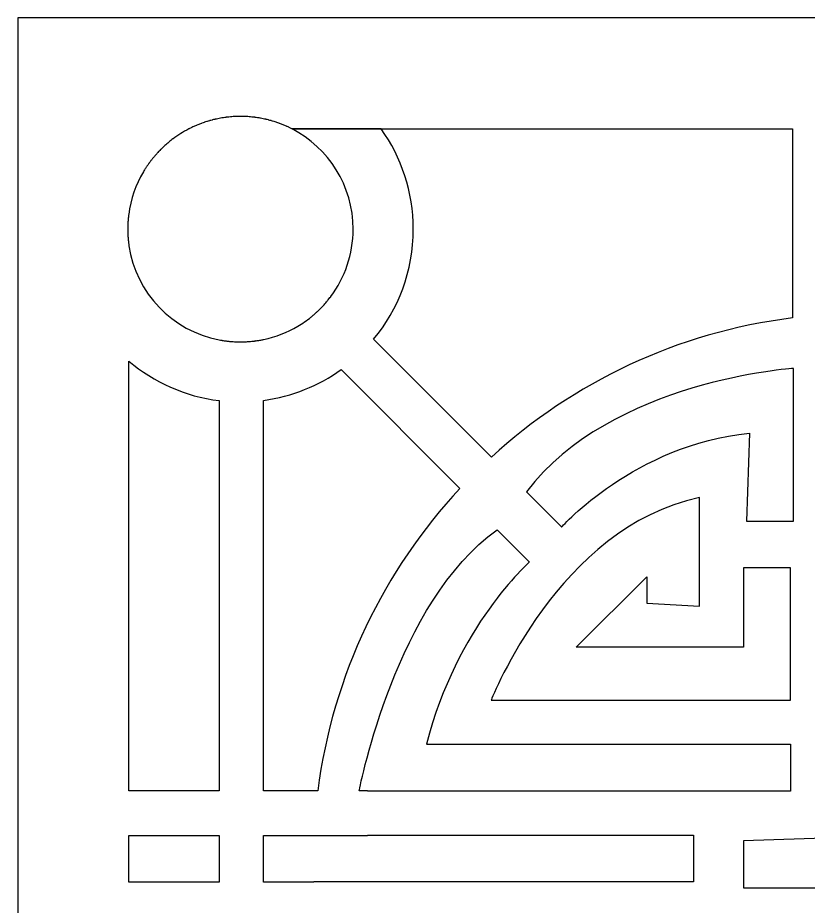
# Model space of a CAD drawing. Header units: centimetres. Extents: x 11.2 to 19.2, y -9 to 9.
# Drawn here: x 11.169 to 13.314, y 6.591 to 9.001 of the extents above; entities that cross this region are included whole.
import ezdxf

# ---------------------------------------------------------------- set-up
doc = ezdxf.new("R2010")
doc.units = ezdxf.units.CM
doc.header["$MEASUREMENT"] = 0
doc.layers.add('layer 1', color=7, linetype='Continuous')

msp = doc.modelspace()

# ---------------------------------------------------------------- linework, layer by layer
at = {"layer": 'layer 1', "color": 250}
for points, knots in [([(11.16922, 9.00077), (11.16922, 9.00077), (19.21435, 9.00077), (19.21435, 9.00077), (19.21435, 9.00077), (19.21435, 9.00077), (19.21435, -9.00021), (19.21435, -9.00021), (19.21435, -9.00021), (19.21435, -9.00021), (11.16922, -9.00021), (11.16922, -9.00021), (11.16922, -9.00021), (11.16922, -9.00021), (11.16922, 9.00077), (11.16922, 9.00077)], [0, 0, 0, 0, 0.2, 0.2, 0.2, 0.2, 0.4, 0.4, 0.4, 0.4, 0.6, 0.6, 0.6, 0.6, 1, 1, 1, 1]), ([(11.77336, 8.73314), (11.77595, 8.73314), (11.77852, 8.7331), (11.78109, 8.73304), (11.78109, 8.73304), (11.78109, 8.73304), (11.78146, 8.73303), (11.78146, 8.73303), (11.78146, 8.73303), (11.78395, 8.73297), (11.78643, 8.73287), (11.7889, 8.73275), (11.7889, 8.73275), (11.7889, 8.73275), (11.78924, 8.73273), (11.78924, 8.73273), (11.78924, 8.73273), (11.79178, 8.7326), (11.79432, 8.73244), (11.79685, 8.73225), (11.79685, 8.73225), (11.79685, 8.73225), (11.79688, 8.73225), (11.79688, 8.73225), (11.79688, 8.73225), (11.79688, 8.73225), (11.79693, 8.73224), (11.79693, 8.73224), (11.79693, 8.73224), (11.79945, 8.73205), (11.80196, 8.73183), (11.80447, 8.73157), (11.80447, 8.73157), (11.80447, 8.73157), (11.80482, 8.73154), (11.80482, 8.73154), (11.80482, 8.73154), (11.80719, 8.73129), (11.80956, 8.73102), (11.81192, 8.73073), (11.81192, 8.73073), (11.81192, 8.73073), (11.81258, 8.73064), (11.81258, 8.73064), (11.81258, 8.73064), (11.81493, 8.73034), (11.81728, 8.73001), (11.81962, 8.72966), (11.81962, 8.72966), (11.81962, 8.72966), (11.82025, 8.72956), (11.82025, 8.72956), (11.82025, 8.72956), (11.82256, 8.72921), (11.82487, 8.72882), (11.82717, 8.72842), (11.82717, 8.72842), (11.82717, 8.72842), (11.82789, 8.72828), (11.82789, 8.72828), (11.82789, 8.72828), (11.83015, 8.72788), (11.8324, 8.72745), (11.83463, 8.72699), (11.83463, 8.72699), (11.83463, 8.72699), (11.83523, 8.72687), (11.83523, 8.72687), (11.83523, 8.72687), (11.83746, 8.72641), (11.83968, 8.72593), (11.84189, 8.72542), (11.84189, 8.72542), (11.84189, 8.72542), (11.84297, 8.72517), (11.84297, 8.72517), (11.84297, 8.72517), (11.84506, 8.72468), (11.84714, 8.72418), (11.84921, 8.72365), (11.84921, 8.72365), (11.84921, 8.72365), (11.85043, 8.72333), (11.85043, 8.72333), (11.85043, 8.72333), (11.8524, 8.72282), (11.85436, 8.72229), (11.85631, 8.72174), (11.85631, 8.72174), (11.85631, 8.72174), (11.85763, 8.72137), (11.85763, 8.72137), (11.85763, 8.72137), (11.85958, 8.72081), (11.86152, 8.72023), (11.86345, 8.71964), (11.86345, 8.71964), (11.86345, 8.71964), (11.86513, 8.71911), (11.86513, 8.71911), (11.86513, 8.71911), (11.86698, 8.71853), (11.86883, 8.71793), (11.87066, 8.71732), (11.87066, 8.71732), (11.87066, 8.71732), (11.87232, 8.71676), (11.87232, 8.71676), (11.87232, 8.71676), (11.87404, 8.71617), (11.87575, 8.71556), (11.87746, 8.71494), (11.87746, 8.71494), (11.87815, 8.71469), (11.87885, 8.71444), (11.87954, 8.71418), (11.87954, 8.71418), (11.88117, 8.71358), (11.88279, 8.71296), (11.8844, 8.71233), (11.8844, 8.71233), (11.8844, 8.71233), (11.88656, 8.71148), (11.88656, 8.71148), (11.88656, 8.71148), (11.88819, 8.71083), (11.88981, 8.71017), (11.89143, 8.70949), (11.89143, 8.70949), (11.89143, 8.70949), (11.89336, 8.70867), (11.89336, 8.70867), (11.89336, 8.70867), (11.89491, 8.70801), (11.89644, 8.70734), (11.89797, 8.70666), (11.89797, 8.70666), (11.89881, 8.70628), (11.89965, 8.7059), (11.90049, 8.70551), (11.90049, 8.70551), (11.90185, 8.70489), (11.9032, 8.70426), (11.90454, 8.70363), (11.90454, 8.70363), (11.90544, 8.7032), (11.90633, 8.70277), (11.90723, 8.70233), (11.90723, 8.70233), (11.90861, 8.70166), (11.90998, 8.70098), (11.91135, 8.70028), (11.91135, 8.70028), (11.91213, 8.69989), (11.91291, 8.69949), (11.91369, 8.69908), (11.91369, 8.69908), (12.01196, 8.64822), (12.07915, 8.54562), (12.07915, 8.42735), (12.07915, 8.42735), (12.07915, 8.35884), (12.05661, 8.29559), (12.01854, 8.2446), (12.01854, 8.2446), (12.01854, 8.2446), (12.01809, 8.24401), (12.01809, 8.24401), (12.01809, 8.24401), (12.01684, 8.24234), (12.01557, 8.2407), (12.01429, 8.23906), (12.01429, 8.23906), (12.01429, 8.23906), (12.01347, 8.23802), (12.01347, 8.23802), (12.01347, 8.23802), (12.01227, 8.2365), (12.01106, 8.23499), (12.00983, 8.2335), (12.00983, 8.2335), (12.00983, 8.2335), (12.00882, 8.23227), (12.00882, 8.23227), (12.00882, 8.23227), (12.00759, 8.23079), (12.00635, 8.22933), (12.0051, 8.22787), (12.0051, 8.22787), (12.0051, 8.22787), (12.00411, 8.22673), (12.00411, 8.22673), (12.00411, 8.22673), (12.00288, 8.22531), (12.00163, 8.2239), (12.00037, 8.22251), (12.00037, 8.22251), (12.00037, 8.22251), (11.99919, 8.2212), (11.99919, 8.2212), (11.99919, 8.2212), (11.998, 8.21991), (11.9968, 8.21862), (11.99559, 8.21734), (11.99559, 8.21734), (11.99503, 8.21675), (11.99447, 8.21616), (11.99391, 8.21557), (11.99391, 8.21557), (11.99287, 8.2145), (11.99183, 8.21343), (11.99078, 8.21237), (11.99078, 8.21237), (11.99003, 8.21161), (11.98927, 8.21085), (11.98851, 8.2101), (11.98851, 8.2101), (11.98756, 8.20915), (11.98659, 8.20821), (11.98562, 8.20727), (11.98562, 8.20727), (11.98481, 8.20649), (11.984, 8.20572), (11.98319, 8.20495), (11.98319, 8.20495), (11.98222, 8.20404), (11.98126, 8.20314), (11.98028, 8.20224), (11.98028, 8.20224), (11.97945, 8.20148), (11.97863, 8.20073), (11.97779, 8.19998), (11.97779, 8.19998), (11.97678, 8.19907), (11.97577, 8.19817), (11.97475, 8.19728), (11.97475, 8.19728), (11.97383, 8.19647), (11.9729, 8.19567), (11.97197, 8.19488), (11.97197, 8.19488), (11.97127, 8.19428), (11.97057, 8.19368), (11.96986, 8.19309), (11.96986, 8.19309), (11.9686, 8.19204), (11.96734, 8.19099), (11.96607, 8.18996), (11.96607, 8.18996), (11.96607, 8.18996), (11.96459, 8.18876), (11.96459, 8.18876), (11.96459, 8.18876), (11.96459, 8.18876), (11.96451, 8.1887), (11.96451, 8.1887), (11.96451, 8.1887), (11.95321, 8.17964), (11.94124, 8.17135), (11.9287, 8.16394), (11.9287, 8.16394), (11.90043, 8.14723), (11.86923, 8.13493), (11.83607, 8.12801), (11.83607, 8.12801), (11.83524, 8.12784), (11.83442, 8.12767), (11.83359, 8.12751), (11.83359, 8.12751), (11.83196, 8.12718), (11.83032, 8.12687), (11.82867, 8.12657), (11.82867, 8.12657), (11.82783, 8.12641), (11.82699, 8.12626), (11.82615, 8.12612), (11.82615, 8.12612), (11.82437, 8.12581), (11.8226, 8.12551), (11.82081, 8.12523), (11.82081, 8.12523), (11.82081, 8.12523), (11.81883, 8.12493), (11.81883, 8.12493), (11.81883, 8.12493), (11.8169, 8.12464), (11.81496, 8.12437), (11.81301, 8.12412), (11.81301, 8.12412), (11.81247, 8.12405), (11.81192, 8.12398), (11.81137, 8.12391), (11.81137, 8.12391), (11.80929, 8.12365), (11.80721, 8.12341), (11.80512, 8.1232), (11.80512, 8.1232), (11.80512, 8.1232), (11.80399, 8.12308), (11.80399, 8.12308), (11.80399, 8.12308), (11.80176, 8.12286), (11.79952, 8.12266), (11.79727, 8.12249), (11.79727, 8.12249), (11.79727, 8.12249), (11.79643, 8.12242), (11.79643, 8.12242), (11.79643, 8.12242), (11.79406, 8.12225), (11.79169, 8.12209), (11.7893, 8.12197), (11.7893, 8.12197), (11.7893, 8.12197), (11.78883, 8.12195), (11.78883, 8.12195), (11.78883, 8.12195), (11.78633, 8.12182), (11.78382, 8.12173), (11.7813, 8.12166), (11.7813, 8.12166), (11.7813, 8.12166), (11.78118, 8.12166), (11.78118, 8.12166), (11.78118, 8.12166), (11.77858, 8.12159), (11.77598, 8.12156), (11.77336, 8.12156), (11.77336, 8.12156), (11.77079, 8.12156), (11.76823, 8.12159), (11.76568, 8.12166), (11.76568, 8.12166), (11.76568, 8.12166), (11.76519, 8.12167), (11.76519, 8.12167), (11.76519, 8.12167), (11.76283, 8.12173), (11.76048, 8.12182), (11.75813, 8.12194), (11.75813, 8.12194), (11.75813, 8.12194), (11.75706, 8.12199), (11.75706, 8.12199), (11.75706, 8.12199), (11.75493, 8.12211), (11.75281, 8.12224), (11.7507, 8.1224), (11.7507, 8.1224), (11.7507, 8.1224), (11.74877, 8.12255), (11.74877, 8.12255), (11.74877, 8.12255), (11.74698, 8.12269), (11.74518, 8.12285), (11.74339, 8.12302), (11.74339, 8.12302), (11.74241, 8.12312), (11.74142, 8.12322), (11.74044, 8.12333), (11.74044, 8.12333), (11.73909, 8.12347), (11.73773, 8.12363), (11.73638, 8.12379), (11.73638, 8.12379), (11.73492, 8.12397), (11.73346, 8.12416), (11.732, 8.12436), (11.732, 8.12436), (11.73112, 8.12448), (11.73024, 8.1246), (11.72936, 8.12473), (11.72936, 8.12473), (11.72735, 8.12502), (11.72534, 8.12533), (11.72334, 8.12566), (11.72334, 8.12566), (11.72334, 8.12566), (11.72246, 8.1258), (11.72246, 8.1258), (11.72246, 8.1258), (11.72246, 8.1258), (11.7224, 8.12581), (11.7224, 8.12581), (11.7224, 8.12581), (11.72005, 8.12621), (11.71772, 8.12663), (11.71539, 8.12708), (11.71539, 8.12708), (11.58882, 8.15138), (11.48997, 8.25372), (11.47091, 8.38207), (11.47091, 8.38207), (11.47091, 8.38207), (11.47091, 8.38208), (11.47091, 8.38208), (11.47091, 8.38208), (11.47065, 8.38383), (11.4704, 8.38559), (11.47017, 8.38735), (11.47017, 8.38735), (11.47017, 8.38735), (11.46991, 8.3894), (11.46991, 8.3894), (11.46991, 8.3894), (11.46967, 8.39139), (11.46944, 8.39339), (11.46923, 8.39539), (11.46923, 8.39539), (11.46923, 8.39539), (11.4691, 8.39669), (11.4691, 8.39669), (11.4691, 8.39669), (11.46888, 8.39887), (11.46869, 8.40105), (11.46851, 8.40325), (11.46851, 8.40325), (11.46851, 8.40325), (11.46842, 8.40443), (11.46842, 8.40443), (11.46842, 8.40443), (11.46825, 8.40673), (11.46811, 8.40903), (11.46799, 8.41135), (11.46799, 8.41135), (11.46799, 8.41135), (11.46796, 8.41188), (11.46796, 8.41188), (11.46796, 8.41188), (11.46783, 8.41438), (11.46774, 8.41689), (11.46767, 8.41941), (11.46767, 8.41941), (11.46767, 8.41941), (11.46767, 8.41944), (11.46767, 8.41944), (11.46767, 8.41944), (11.46767, 8.41944), (11.46767, 8.41946), (11.46767, 8.41946), (11.46767, 8.41946), (11.46767, 8.41946), (11.46767, 8.41951), (11.46767, 8.41951), (11.46767, 8.41951), (11.4676, 8.42212), (11.46757, 8.42473), (11.46757, 8.42735), (11.46757, 8.42735), (11.46757, 8.42997), (11.4676, 8.43259), (11.46767, 8.43519), (11.46767, 8.43519), (11.46767, 8.43519), (11.46767, 8.43524), (11.46767, 8.43524), (11.46767, 8.43524), (11.46767, 8.43524), (11.46767, 8.43526), (11.46767, 8.43526), (11.46767, 8.43526), (11.46767, 8.43526), (11.46767, 8.43529), (11.46767, 8.43529), (11.46767, 8.43529), (11.46774, 8.43784), (11.46784, 8.44038), (11.46796, 8.44291), (11.46796, 8.44291), (11.46796, 8.44291), (11.46798, 8.44326), (11.46798, 8.44326), (11.46798, 8.44326), (11.4681, 8.44564), (11.46825, 8.44801), (11.46843, 8.45038), (11.46843, 8.45038), (11.46843, 8.45038), (11.4685, 8.45134), (11.4685, 8.45134), (11.4685, 8.45134), (11.46868, 8.45361), (11.46888, 8.45587), (11.46911, 8.45813), (11.46911, 8.45813), (11.46911, 8.45813), (11.46921, 8.45916), (11.46921, 8.45916), (11.46921, 8.45916), (11.46943, 8.46124), (11.46966, 8.46331), (11.46992, 8.46537), (11.46992, 8.46537), (11.46992, 8.46537), (11.47017, 8.46731), (11.47017, 8.46731), (11.47017, 8.46731), (11.47562, 8.50903), (11.48949, 8.54811), (11.51, 8.58279), (11.51, 8.58279), (11.51109, 8.58463), (11.5122, 8.58646), (11.51333, 8.58828), (11.51333, 8.58828), (11.51333, 8.58828), (11.51422, 8.5897), (11.51422, 8.5897), (11.51422, 8.5897), (11.51511, 8.59112), (11.51601, 8.59253), (11.51692, 8.59393), (11.51692, 8.59393), (11.51744, 8.59473), (11.51796, 8.59552), (11.51849, 8.59632), (11.51849, 8.59632), (11.51931, 8.59754), (11.52013, 8.59877), (11.52096, 8.59998), (11.52096, 8.59998), (11.52152, 8.60079), (11.52208, 8.6016), (11.52264, 8.6024), (11.52264, 8.6024), (11.52351, 8.60365), (11.52439, 8.60489), (11.52528, 8.60612), (11.52528, 8.60612), (11.52584, 8.60689), (11.5264, 8.60766), (11.52696, 8.60842), (11.52696, 8.60842), (11.52781, 8.60957), (11.52866, 8.61072), (11.52953, 8.61187), (11.52953, 8.61187), (11.53023, 8.61279), (11.53093, 8.6137), (11.53164, 8.61462), (11.53164, 8.61462), (11.53236, 8.61554), (11.53308, 8.61647), (11.53381, 8.61739), (11.53381, 8.61739), (11.53468, 8.61848), (11.53555, 8.61956), (11.53643, 8.62064), (11.53643, 8.62064), (11.53703, 8.62137), (11.53762, 8.6221), (11.53822, 8.62282), (11.53822, 8.62282), (11.53922, 8.62401), (11.54022, 8.6252), (11.54123, 8.62637), (11.54123, 8.62637), (11.54182, 8.62706), (11.54241, 8.62774), (11.543, 8.62842), (11.543, 8.62842), (11.54404, 8.62961), (11.54509, 8.63079), (11.54615, 8.63197), (11.54615, 8.63197), (11.54615, 8.63197), (11.54776, 8.63374), (11.54776, 8.63374), (11.54776, 8.63374), (11.54896, 8.63506), (11.55017, 8.63636), (11.5514, 8.63765), (11.5514, 8.63765), (11.5514, 8.63765), (11.55252, 8.63883), (11.55252, 8.63883), (11.55252, 8.63883), (11.55392, 8.64029), (11.55534, 8.64175), (11.55678, 8.64319), (11.55678, 8.64319), (11.55678, 8.64319), (11.5574, 8.64381), (11.5574, 8.64381), (11.5574, 8.64381), (11.55893, 8.64534), (11.56048, 8.64685), (11.56204, 8.64834), (11.56204, 8.64834), (11.56204, 8.64834), (11.56271, 8.64899), (11.56271, 8.64899), (11.56271, 8.64899), (11.56426, 8.65046), (11.56582, 8.65191), (11.5674, 8.65335), (11.5674, 8.65335), (11.5674, 8.65335), (11.56811, 8.654), (11.56811, 8.654), (11.56811, 8.654), (11.56972, 8.65546), (11.57135, 8.65691), (11.57299, 8.65833), (11.57299, 8.65833), (11.57299, 8.65833), (11.57356, 8.65882), (11.57356, 8.65882), (11.57356, 8.65882), (11.57527, 8.6603), (11.57701, 8.66177), (11.57876, 8.66322), (11.57876, 8.66322), (11.57876, 8.66322), (11.57898, 8.6634), (11.57898, 8.6634), (11.57898, 8.6634), (11.58077, 8.66488), (11.58258, 8.66634), (11.58441, 8.66778), (11.58441, 8.66778), (11.58441, 8.66778), (11.58475, 8.66804), (11.58475, 8.66804), (11.58475, 8.66804), (11.58655, 8.66945), (11.58837, 8.67085), (11.5902, 8.67222), (11.5902, 8.67222), (11.5902, 8.67222), (11.59057, 8.6725), (11.59057, 8.6725), (11.59057, 8.6725), (11.60392, 8.68246), (11.61811, 8.69136), (11.63301, 8.69907), (11.63301, 8.69907), (11.63373, 8.69945), (11.63446, 8.69983), (11.63519, 8.7002), (11.63519, 8.7002), (11.63672, 8.70097), (11.63826, 8.70174), (11.63981, 8.70249), (11.63981, 8.70249), (11.63981, 8.70249), (11.64179, 8.70344), (11.64179, 8.70344), (11.64179, 8.70344), (11.64342, 8.70422), (11.64506, 8.70499), (11.64671, 8.70574), (11.64671, 8.70574), (11.64671, 8.70574), (11.64846, 8.70653), (11.64846, 8.70653), (11.64846, 8.70653), (11.65021, 8.70732), (11.65198, 8.70809), (11.65375, 8.70884), (11.65375, 8.70884), (11.65375, 8.70884), (11.65486, 8.70932), (11.65486, 8.70932), (11.65486, 8.70932), (11.65675, 8.71011), (11.65864, 8.71088), (11.66055, 8.71164), (11.66055, 8.71164), (11.66055, 8.71164), (11.66192, 8.71218), (11.66192, 8.71218), (11.66192, 8.71218), (11.66382, 8.71293), (11.66572, 8.71365), (11.66763, 8.71436), (11.66763, 8.71436), (11.66763, 8.71436), (11.669, 8.71485), (11.669, 8.71485), (11.669, 8.71485), (11.67085, 8.71553), (11.67271, 8.71618), (11.67458, 8.71682), (11.67458, 8.71682), (11.67458, 8.71682), (11.67587, 8.71726), (11.67587, 8.71726), (11.67587, 8.71726), (11.67785, 8.71792), (11.67985, 8.71857), (11.68185, 8.7192), (11.68185, 8.7192), (11.68185, 8.7192), (11.68299, 8.71955), (11.68299, 8.71955), (11.68299, 8.71955), (11.68506, 8.7202), (11.68715, 8.72082), (11.68924, 8.72141), (11.68924, 8.72141), (11.68924, 8.72141), (11.69022, 8.72169), (11.69022, 8.72169), (11.69022, 8.72169), (11.69229, 8.72227), (11.69437, 8.72284), (11.69645, 8.72338), (11.69645, 8.72338), (11.69645, 8.72338), (11.69736, 8.72361), (11.69736, 8.72361), (11.69736, 8.72361), (11.69954, 8.72417), (11.70173, 8.72471), (11.70393, 8.72522), (11.70393, 8.72522), (11.70393, 8.72522), (11.70463, 8.72538), (11.70463, 8.72538), (11.70463, 8.72538), (11.70696, 8.72591), (11.7093, 8.72642), (11.71164, 8.7269), (11.71164, 8.7269), (11.71164, 8.7269), (11.71188, 8.72695), (11.71188, 8.72695), (11.71188, 8.72695), (11.71423, 8.72743), (11.71659, 8.72788), (11.71895, 8.72831), (11.71895, 8.72831), (11.71895, 8.72831), (11.71944, 8.7284), (11.71944, 8.7284), (11.71944, 8.7284), (11.72182, 8.72882), (11.72421, 8.72922), (11.72661, 8.72959), (11.72661, 8.72959), (11.72661, 8.72959), (11.72696, 8.72964), (11.72696, 8.72964), (11.72696, 8.72964), (11.72937, 8.73001), (11.73178, 8.73034), (11.73421, 8.73065), (11.73421, 8.73065), (11.73421, 8.73065), (11.73471, 8.73072), (11.73471, 8.73072), (11.73471, 8.73072), (11.73711, 8.73102), (11.73951, 8.73129), (11.74192, 8.73154), (11.74192, 8.73154), (11.74192, 8.73154), (11.74223, 8.73157), (11.74223, 8.73157), (11.74223, 8.73157), (11.74474, 8.73183), (11.74726, 8.73205), (11.74979, 8.73224), (11.74979, 8.73224), (11.74979, 8.73224), (11.74983, 8.73225), (11.74983, 8.73225), (11.74983, 8.73225), (11.74983, 8.73225), (11.74986, 8.73225), (11.74986, 8.73225), (11.74986, 8.73225), (11.7524, 8.73244), (11.75494, 8.7326), (11.75749, 8.73273), (11.75749, 8.73273), (11.75749, 8.73273), (11.7578, 8.73275), (11.7578, 8.73275), (11.7578, 8.73275), (11.76028, 8.73287), (11.76277, 8.73297), (11.76526, 8.73303), (11.76526, 8.73303), (11.76526, 8.73303), (11.76563, 8.73304), (11.76563, 8.73304), (11.76563, 8.73304), (11.7682, 8.7331), (11.77078, 8.73314), (11.77336, 8.73314)], [0, 0, 0, 0, 0.0050251, 0.0050251, 0.0050251, 0.0050251, 0.0100503, 0.0100503, 0.0100503, 0.0100503, 0.0150754, 0.0150754, 0.0150754, 0.0150754, 0.0201005, 0.0201005, 0.0201005, 0.0201005, 0.0251256, 0.0251256, 0.0251256, 0.0251256, 0.0301508, 0.0301508, 0.0301508, 0.0301508, 0.0351759, 0.0351759, 0.0351759, 0.0351759, 0.040201, 0.040201, 0.040201, 0.040201, 0.0452261, 0.0452261, 0.0452261, 0.0452261, 0.0502513, 0.0502513, 0.0502513, 0.0502513, 0.0552764, 0.0552764, 0.0552764, 0.0552764, 0.0603015, 0.0603015, 0.0603015, 0.0603015, 0.0653266, 0.0653266, 0.0653266, 0.0653266, 0.0703518, 0.0703518, 0.0703518, 0.0703518, 0.0753769, 0.0753769, 0.0753769, 0.0753769, 0.080402, 0.080402, 0.080402, 0.080402, 0.0854271, 0.0854271, 0.0854271, 0.0854271, 0.0904523, 0.0904523, 0.0904523, 0.0904523, 0.0954774, 0.0954774, 0.0954774, 0.0954774, 0.1005025, 0.1005025, 0.1005025, 0.1005025, 0.1055276, 0.1055276, 0.1055276, 0.1055276, 0.1105528, 0.1105528, 0.1105528, 0.1105528, 0.1155779, 0.1155779, 0.1155779, 0.1155779, 0.120603, 0.120603, 0.120603, 0.120603, 0.1256281, 0.1256281, 0.1256281, 0.1256281, 0.1306533, 0.1306533, 0.1306533, 0.1306533, 0.1356784, 0.1356784, 0.1356784, 0.1356784, 0.1407035, 0.1407035, 0.1407035, 0.1407035, 0.1457286, 0.1457286, 0.1457286, 0.1457286, 0.1507538, 0.1507538, 0.1507538, 0.1507538, 0.1557789, 0.1557789, 0.1557789, 0.1557789, 0.160804, 0.160804, 0.160804, 0.160804, 0.1658291, 0.1658291, 0.1658291, 0.1658291, 0.1708543, 0.1708543, 0.1708543, 0.1708543, 0.1758794, 0.1758794, 0.1758794, 0.1758794, 0.1809045, 0.1809045, 0.1809045, 0.1809045, 0.1859296, 0.1859296, 0.1859296, 0.1859296, 0.1909548, 0.1909548, 0.1909548, 0.1909548, 0.1959799, 0.1959799, 0.1959799, 0.1959799, 0.201005, 0.201005, 0.201005, 0.201005, 0.2060302, 0.2060302, 0.2060302, 0.2060302, 0.2110553, 0.2110553, 0.2110553, 0.2110553, 0.2160804, 0.2160804, 0.2160804, 0.2160804, 0.2211055, 0.2211055, 0.2211055, 0.2211055, 0.2261307, 0.2261307, 0.2261307, 0.2261307, 0.2311558, 0.2311558, 0.2311558, 0.2311558, 0.2361809, 0.2361809, 0.2361809, 0.2361809, 0.241206, 0.241206, 0.241206, 0.241206, 0.2462312, 0.2462312, 0.2462312, 0.2462312, 0.2512563, 0.2512563, 0.2512563, 0.2512563, 0.2562814, 0.2562814, 0.2562814, 0.2562814, 0.2613065, 0.2613065, 0.2613065, 0.2613065, 0.2663317, 0.2663317, 0.2663317, 0.2663317, 0.2713568, 0.2713568, 0.2713568, 0.2713568, 0.2763819, 0.2763819, 0.2763819, 0.2763819, 0.281407, 0.281407, 0.281407, 0.281407, 0.2864322, 0.2864322, 0.2864322, 0.2864322, 0.2914573, 0.2914573, 0.2914573, 0.2914573, 0.2964824, 0.2964824, 0.2964824, 0.2964824, 0.3015075, 0.3015075, 0.3015075, 0.3015075, 0.3065327, 0.3065327, 0.3065327, 0.3065327, 0.3115578, 0.3115578, 0.3115578, 0.3115578, 0.3165829, 0.3165829, 0.3165829, 0.3165829, 0.321608, 0.321608, 0.321608, 0.321608, 0.3266332, 0.3266332, 0.3266332, 0.3266332, 0.3316583, 0.3316583, 0.3316583, 0.3316583, 0.3366834, 0.3366834, 0.3366834, 0.3366834, 0.3417085, 0.3417085, 0.3417085, 0.3417085, 0.3467337, 0.3467337, 0.3467337, 0.3467337, 0.3517588, 0.3517588, 0.3517588, 0.3517588, 0.3567839, 0.3567839, 0.3567839, 0.3567839, 0.361809, 0.361809, 0.361809, 0.361809, 0.3668342, 0.3668342, 0.3668342, 0.3668342, 0.3718593, 0.3718593, 0.3718593, 0.3718593, 0.3768844, 0.3768844, 0.3768844, 0.3768844, 0.3819095, 0.3819095, 0.3819095, 0.3819095, 0.3869347, 0.3869347, 0.3869347, 0.3869347, 0.3919598, 0.3919598, 0.3919598, 0.3919598, 0.3969849, 0.3969849, 0.3969849, 0.3969849, 0.4020101, 0.4020101, 0.4020101, 0.4020101, 0.4070352, 0.4070352, 0.4070352, 0.4070352, 0.4120603, 0.4120603, 0.4120603, 0.4120603, 0.4170854, 0.4170854, 0.4170854, 0.4170854, 0.4221106, 0.4221106, 0.4221106, 0.4221106, 0.4271357, 0.4271357, 0.4271357, 0.4271357, 0.4321608, 0.4321608, 0.4321608, 0.4321608, 0.4371859, 0.4371859, 0.4371859, 0.4371859, 0.4422111, 0.4422111, 0.4422111, 0.4422111, 0.4472362, 0.4472362, 0.4472362, 0.4472362, 0.4522613, 0.4522613, 0.4522613, 0.4522613, 0.4572864, 0.4572864, 0.4572864, 0.4572864, 0.4623116, 0.4623116, 0.4623116, 0.4623116, 0.4673367, 0.4673367, 0.4673367, 0.4673367, 0.4723618, 0.4723618, 0.4723618, 0.4723618, 0.4773869, 0.4773869, 0.4773869, 0.4773869, 0.4824121, 0.4824121, 0.4824121, 0.4824121, 0.4874372, 0.4874372, 0.4874372, 0.4874372, 0.4924623, 0.4924623, 0.4924623, 0.4924623, 0.4974874, 0.4974874, 0.4974874, 0.4974874, 0.5025126, 0.5025126, 0.5025126, 0.5025126, 0.5075377, 0.5075377, 0.5075377, 0.5075377, 0.5125628, 0.5125628, 0.5125628, 0.5125628, 0.5175879, 0.5175879, 0.5175879, 0.5175879, 0.5226131, 0.5226131, 0.5226131, 0.5226131, 0.5276382, 0.5276382, 0.5276382, 0.5276382, 0.5326633, 0.5326633, 0.5326633, 0.5326633, 0.5376884, 0.5376884, 0.5376884, 0.5376884, 0.5427136, 0.5427136, 0.5427136, 0.5427136, 0.5477387, 0.5477387, 0.5477387, 0.5477387, 0.5527638, 0.5527638, 0.5527638, 0.5527638, 0.5577889, 0.5577889, 0.5577889, 0.5577889, 0.5628141, 0.5628141, 0.5628141, 0.5628141, 0.5678392, 0.5678392, 0.5678392, 0.5678392, 0.5728643, 0.5728643, 0.5728643, 0.5728643, 0.5778894, 0.5778894, 0.5778894, 0.5778894, 0.5829146, 0.5829146, 0.5829146, 0.5829146, 0.5879397, 0.5879397, 0.5879397, 0.5879397, 0.5929648, 0.5929648, 0.5929648, 0.5929648, 0.5979899, 0.5979899, 0.5979899, 0.5979899, 0.6030151, 0.6030151, 0.6030151, 0.6030151, 0.6080402, 0.6080402, 0.6080402, 0.6080402, 0.6130653, 0.6130653, 0.6130653, 0.6130653, 0.6180905, 0.6180905, 0.6180905, 0.6180905, 0.6231156, 0.6231156, 0.6231156, 0.6231156, 0.6281407, 0.6281407, 0.6281407, 0.6281407, 0.6331658, 0.6331658, 0.6331658, 0.6331658, 0.638191, 0.638191, 0.638191, 0.638191, 0.6432161, 0.6432161, 0.6432161, 0.6432161, 0.6482412, 0.6482412, 0.6482412, 0.6482412, 0.6532663, 0.6532663, 0.6532663, 0.6532663, 0.6582915, 0.6582915, 0.6582915, 0.6582915, 0.6633166, 0.6633166, 0.6633166, 0.6633166, 0.6683417, 0.6683417, 0.6683417, 0.6683417, 0.6733668, 0.6733668, 0.6733668, 0.6733668, 0.678392, 0.678392, 0.678392, 0.678392, 0.6834171, 0.6834171, 0.6834171, 0.6834171, 0.6884422, 0.6884422, 0.6884422, 0.6884422, 0.6934673, 0.6934673, 0.6934673, 0.6934673, 0.6984925, 0.6984925, 0.6984925, 0.6984925, 0.7035176, 0.7035176, 0.7035176, 0.7035176, 0.7085427, 0.7085427, 0.7085427, 0.7085427, 0.7135678, 0.7135678, 0.7135678, 0.7135678, 0.718593, 0.718593, 0.718593, 0.718593, 0.7236181, 0.7236181, 0.7236181, 0.7236181, 0.7286432, 0.7286432, 0.7286432, 0.7286432, 0.7336683, 0.7336683, 0.7336683, 0.7336683, 0.7386935, 0.7386935, 0.7386935, 0.7386935, 0.7437186, 0.7437186, 0.7437186, 0.7437186, 0.7487437, 0.7487437, 0.7487437, 0.7487437, 0.7537688, 0.7537688, 0.7537688, 0.7537688, 0.758794, 0.758794, 0.758794, 0.758794, 0.7638191, 0.7638191, 0.7638191, 0.7638191, 0.7688442, 0.7688442, 0.7688442, 0.7688442, 0.7738693, 0.7738693, 0.7738693, 0.7738693, 0.7788945, 0.7788945, 0.7788945, 0.7788945, 0.7839196, 0.7839196, 0.7839196, 0.7839196, 0.7889447, 0.7889447, 0.7889447, 0.7889447, 0.7939698, 0.7939698, 0.7939698, 0.7939698, 0.798995, 0.798995, 0.798995, 0.798995, 0.8040201, 0.8040201, 0.8040201, 0.8040201, 0.8090452, 0.8090452, 0.8090452, 0.8090452, 0.8140704, 0.8140704, 0.8140704, 0.8140704, 0.8190955, 0.8190955, 0.8190955, 0.8190955, 0.8241206, 0.8241206, 0.8241206, 0.8241206, 0.8291457, 0.8291457, 0.8291457, 0.8291457, 0.8341709, 0.8341709, 0.8341709, 0.8341709, 0.839196, 0.839196, 0.839196, 0.839196, 0.8442211, 0.8442211, 0.8442211, 0.8442211, 0.8492462, 0.8492462, 0.8492462, 0.8492462, 0.8542714, 0.8542714, 0.8542714, 0.8542714, 0.8592965, 0.8592965, 0.8592965, 0.8592965, 0.8643216, 0.8643216, 0.8643216, 0.8643216, 0.8693467, 0.8693467, 0.8693467, 0.8693467, 0.8743719, 0.8743719, 0.8743719, 0.8743719, 0.879397, 0.879397, 0.879397, 0.879397, 0.8844221, 0.8844221, 0.8844221, 0.8844221, 0.8894472, 0.8894472, 0.8894472, 0.8894472, 0.8944724, 0.8944724, 0.8944724, 0.8944724, 0.8994975, 0.8994975, 0.8994975, 0.8994975, 0.9045226, 0.9045226, 0.9045226, 0.9045226, 0.9095477, 0.9095477, 0.9095477, 0.9095477, 0.9145729, 0.9145729, 0.9145729, 0.9145729, 0.919598, 0.919598, 0.919598, 0.919598, 0.9246231, 0.9246231, 0.9246231, 0.9246231, 0.9296482, 0.9296482, 0.9296482, 0.9296482, 0.9346734, 0.9346734, 0.9346734, 0.9346734, 0.9396985, 0.9396985, 0.9396985, 0.9396985, 0.9447236, 0.9447236, 0.9447236, 0.9447236, 0.9497487, 0.9497487, 0.9497487, 0.9497487, 0.9547739, 0.9547739, 0.9547739, 0.9547739, 0.959799, 0.959799, 0.959799, 0.959799, 0.9648241, 0.9648241, 0.9648241, 0.9648241, 0.9698492, 0.9698492, 0.9698492, 0.9698492, 0.9748744, 0.9748744, 0.9748744, 0.9748744, 0.9798995, 0.9798995, 0.9798995, 0.9798995, 0.9849246, 0.9849246, 0.9849246, 0.9849246, 0.9899497, 0.9899497, 0.9899497, 0.9899497, 1, 1, 1, 1]), ([(12.15535, 8.69907), (12.15535, 8.69907), (11.91371, 8.69907), (11.91371, 8.69907), (11.91371, 8.69907), (11.91371, 8.69907), (11.91369, 8.69908), (11.91369, 8.69908), (11.91369, 8.69908), (11.91369, 8.69908), (12.15535, 8.69907), (12.15535, 8.69907)], [0, 0, 0, 0, 0.25, 0.25, 0.25, 0.25, 0.5, 0.5, 0.5, 0.5, 1, 1, 1, 1]), ([(12.15535, 8.69907), (12.20998, 8.62242), (12.24212, 8.52863), (12.24212, 8.42735), (12.24212, 8.42735), (12.24212, 8.31382), (12.20174, 8.2097), (12.13455, 8.12859), (12.13455, 8.12859), (12.13455, 8.12859), (12.45421, 7.80893), (12.45421, 7.80893), (12.45421, 7.80893), (12.67545, 8.01127), (12.95812, 8.14757), (13.27103, 8.18655), (13.27103, 8.18655), (13.27103, 8.18655), (13.27103, 8.69907), (13.27103, 8.69907), (13.27103, 8.69907), (13.27103, 8.69907), (12.15535, 8.69907), (12.15535, 8.69907)], [0, 0, 0, 0, 0.1428571, 0.1428571, 0.1428571, 0.1428571, 0.2857143, 0.2857143, 0.2857143, 0.2857143, 0.4285714, 0.4285714, 0.4285714, 0.4285714, 0.5714286, 0.5714286, 0.5714286, 0.5714286, 0.7142857, 0.7142857, 0.7142857, 0.7142857, 1, 1, 1, 1]), ([(11.81301, 8.12412), (11.81301, 8.12412), (11.81137, 8.12391), (11.81137, 8.12391), (11.81137, 8.12391), (11.81137, 8.12391), (11.81301, 8.12412), (11.81301, 8.12412)], [0, 0, 0, 0, 0.3333333, 0.3333333, 0.3333333, 0.3333333, 1, 1, 1, 1]), ([(11.71539, 7.96216), (11.62284, 7.97358), (11.53865, 8.012), (11.47091, 8.06927), (11.47091, 8.06927), (11.47091, 8.06927), (11.47091, 6.90365), (11.47091, 6.90365), (11.47091, 6.90365), (11.47091, 6.90365), (11.71539, 6.90365), (11.71539, 6.90365), (11.71539, 6.90365), (11.71539, 6.90365), (11.71539, 7.96216), (11.71539, 7.96216)], [0, 0, 0, 0, 0.2, 0.2, 0.2, 0.2, 0.4, 0.4, 0.4, 0.4, 0.6, 0.6, 0.6, 0.6, 1, 1, 1, 1]), ([(12.04626, 8.04622), (11.98544, 8.0026), (11.91376, 7.97317), (11.83607, 7.96278), (11.83607, 7.96278), (11.83607, 7.96278), (11.83607, 6.90365), (11.83607, 6.90365), (11.83607, 6.90365), (11.83607, 6.90365), (11.98306, 6.90365), (11.98306, 6.90365), (11.98306, 6.90365), (12.02357, 7.21864), (12.16272, 7.50272), (12.36852, 7.72396), (12.36852, 7.72396), (12.36852, 7.72396), (12.04626, 8.04622), (12.04626, 8.04622)], [0, 0, 0, 0, 0.1666667, 0.1666667, 0.1666667, 0.1666667, 0.3333333, 0.3333333, 0.3333333, 0.3333333, 0.5, 0.5, 0.5, 0.5, 0.6666667, 0.6666667, 0.6666667, 0.6666667, 1, 1, 1, 1]), ([(13.27343, 8.04945), (13.27343, 8.04945), (13.27343, 7.63552), (13.27343, 7.63552), (13.27343, 7.63552), (13.27343, 7.63552), (13.14612, 7.63552), (13.14612, 7.63552), (13.14612, 7.63552), (13.14612, 7.63552), (13.15406, 7.87431), (13.15406, 7.87431), (13.15406, 7.87431), (12.84366, 7.84251), (12.64465, 7.6196), (12.64465, 7.6196), (12.64465, 7.6196), (12.64465, 7.6196), (12.54912, 7.71514), (12.54912, 7.71514), (12.54912, 7.71514), (12.77995, 8.01761), (13.27343, 8.04945), (13.27343, 8.04945)], [0, 0, 0, 0, 0.1428571, 0.1428571, 0.1428571, 0.1428571, 0.2857143, 0.2857143, 0.2857143, 0.2857143, 0.4285714, 0.4285714, 0.4285714, 0.4285714, 0.5714286, 0.5714286, 0.5714286, 0.5714286, 0.7142857, 0.7142857, 0.7142857, 0.7142857, 1, 1, 1, 1]), ([(12.68444, 7.29326), (12.68444, 7.29326), (13.13816, 7.29326), (13.13816, 7.29326), (13.13816, 7.29326), (13.13816, 7.29326), (13.13816, 7.5082), (13.13816, 7.5082), (13.13816, 7.5082), (13.13816, 7.5082), (13.26549, 7.5082), (13.26549, 7.5082), (13.26549, 7.5082), (13.26549, 7.5082), (13.26549, 7.15), (13.26549, 7.15), (13.26549, 7.15), (13.26549, 7.15), (12.45359, 7.15), (12.45359, 7.15), (12.45359, 7.15), (12.45359, 7.15), (12.63666, 7.6196), (13.01874, 7.69923), (13.01874, 7.69923), (13.01874, 7.69923), (13.01874, 7.40471), (13.01874, 7.40471), (13.01874, 7.40471), (13.01874, 7.40471), (12.87545, 7.41267), (12.87545, 7.41267), (12.87545, 7.41267), (12.87545, 7.41267), (12.87545, 7.48432), (12.87545, 7.48432), (12.87545, 7.48432), (12.87545, 7.48432), (12.68444, 7.29326), (12.68444, 7.29326)], [0, 0, 0, 0, 0.0909091, 0.0909091, 0.0909091, 0.0909091, 0.1818182, 0.1818182, 0.1818182, 0.1818182, 0.2727273, 0.2727273, 0.2727273, 0.2727273, 0.3636364, 0.3636364, 0.3636364, 0.3636364, 0.4545455, 0.4545455, 0.4545455, 0.4545455, 0.5454545, 0.5454545, 0.5454545, 0.5454545, 0.6363636, 0.6363636, 0.6363636, 0.6363636, 0.7272727, 0.7272727, 0.7272727, 0.7272727, 0.8181818, 0.8181818, 0.8181818, 0.8181818, 1, 1, 1, 1]), ([(12.0955, 6.90365), (12.0955, 6.90365), (12.11791, 6.90365), (12.11791, 6.90365), (12.11791, 6.90365), (12.11791, 6.90365), (12.11791, 6.90324), (12.11791, 6.90324), (12.11791, 6.90324), (12.11791, 6.90324), (13.26549, 6.90324), (13.26549, 6.90324), (13.26549, 6.90324), (13.26549, 6.90324), (13.26549, 7.0306), (13.26549, 7.0306), (13.26549, 7.0306), (13.26549, 7.0306), (12.2785, 7.0306), (12.2785, 7.0306), (12.2785, 7.0306), (12.35809, 7.34899), (12.55708, 7.52412), (12.55708, 7.52412), (12.55708, 7.52412), (12.55708, 7.52412), (12.46951, 7.61166), (12.46951, 7.61166), (12.46951, 7.61166), (12.19548, 7.4159), (12.09857, 6.91969), (12.0955, 6.90365)], [0, 0, 0, 0, 0.1111111, 0.1111111, 0.1111111, 0.1111111, 0.2222222, 0.2222222, 0.2222222, 0.2222222, 0.3333333, 0.3333333, 0.3333333, 0.3333333, 0.4444444, 0.4444444, 0.4444444, 0.4444444, 0.5555556, 0.5555556, 0.5555556, 0.5555556, 0.6666667, 0.6666667, 0.6666667, 0.6666667, 0.7777778, 0.7777778, 0.7777778, 0.7777778, 1, 1, 1, 1]), ([(13.52814, 6.38587), (13.52814, 6.38587), (13.40081, 6.38587), (13.40081, 6.38587), (13.40081, 6.38587), (13.40081, 6.38587), (13.40081, 6.64059), (13.40081, 6.64059), (13.40081, 6.64059), (13.40081, 6.64059), (13.13816, 6.64059), (13.13816, 6.64059), (13.13816, 6.64059), (13.13816, 6.64059), (13.13816, 6.76792), (13.13816, 6.76792), (13.13816, 6.76792), (13.13816, 6.76792), (13.38489, 6.77591), (13.38489, 6.77591), (13.38489, 6.77591), (13.38489, 6.77591), (13.38489, 7.02266), (13.38489, 7.02266), (13.38489, 7.02266), (13.38489, 7.02266), (13.5202, 7.02266), (13.5202, 7.02266), (13.5202, 7.02266), (13.5202, 7.02266), (13.5202, 6.78388), (13.5202, 6.78388), (13.5202, 6.78388), (13.5202, 6.78388), (13.78286, 6.78388), (13.78286, 6.78388), (13.78286, 6.78388), (13.78286, 6.78388), (13.78286, 6.64059), (13.78286, 6.64059), (13.78286, 6.64059), (13.78286, 6.64059), (13.52814, 6.64059), (13.52814, 6.64059), (13.52814, 6.64059), (13.52814, 6.64059), (13.52814, 6.38587), (13.52814, 6.38587)], [0, 0, 0, 0, 0.0769231, 0.0769231, 0.0769231, 0.0769231, 0.1538462, 0.1538462, 0.1538462, 0.1538462, 0.2307692, 0.2307692, 0.2307692, 0.2307692, 0.3076923, 0.3076923, 0.3076923, 0.3076923, 0.3846154, 0.3846154, 0.3846154, 0.3846154, 0.4615385, 0.4615385, 0.4615385, 0.4615385, 0.5384615, 0.5384615, 0.5384615, 0.5384615, 0.6153846, 0.6153846, 0.6153846, 0.6153846, 0.6923077, 0.6923077, 0.6923077, 0.6923077, 0.7692308, 0.7692308, 0.7692308, 0.7692308, 0.8461538, 0.8461538, 0.8461538, 0.8461538, 1, 1, 1, 1]), ([(11.71539, 6.65625), (11.71539, 6.65625), (11.71539, 6.78297), (11.71539, 6.78297), (11.71539, 6.78297), (11.71539, 6.78297), (11.47091, 6.78297), (11.47091, 6.78297), (11.47091, 6.78297), (11.47091, 6.78297), (11.47091, 6.65625), (11.47091, 6.65625), (11.47091, 6.65625), (11.47091, 6.65625), (11.71539, 6.65625), (11.71539, 6.65625)], [0, 0, 0, 0, 0.2, 0.2, 0.2, 0.2, 0.4, 0.4, 0.4, 0.4, 0.6, 0.6, 0.6, 0.6, 1, 1, 1, 1]), ([(11.83607, 6.78297), (11.83607, 6.78297), (11.83607, 6.65625), (11.83607, 6.65625), (11.83607, 6.65625), (11.83607, 6.65625), (11.97208, 6.65625), (11.97208, 6.65625), (11.97208, 6.65625), (11.97208, 6.65625), (11.97207, 6.65649), (11.97207, 6.65649), (11.97207, 6.65649), (11.97207, 6.65649), (13.00284, 6.65649), (13.00284, 6.65649), (13.00284, 6.65649), (13.00284, 6.65649), (13.00284, 6.78388), (13.00284, 6.78388), (13.00284, 6.78388), (13.00284, 6.78388), (12.11791, 6.78388), (12.11791, 6.78388), (12.11791, 6.78388), (12.11791, 6.78388), (12.11791, 6.78297), (12.11791, 6.78297), (12.11791, 6.78297), (12.11791, 6.78297), (11.83607, 6.78297), (11.83607, 6.78297)], [0, 0, 0, 0, 0.1111111, 0.1111111, 0.1111111, 0.1111111, 0.2222222, 0.2222222, 0.2222222, 0.2222222, 0.3333333, 0.3333333, 0.3333333, 0.3333333, 0.4444444, 0.4444444, 0.4444444, 0.4444444, 0.5555556, 0.5555556, 0.5555556, 0.5555556, 0.6666667, 0.6666667, 0.6666667, 0.6666667, 0.7777778, 0.7777778, 0.7777778, 0.7777778, 1, 1, 1, 1])]:
    msp.add_open_spline(points, degree=3, knots=knots, dxfattribs=at)

doc.saveas('drawing.dxf')
